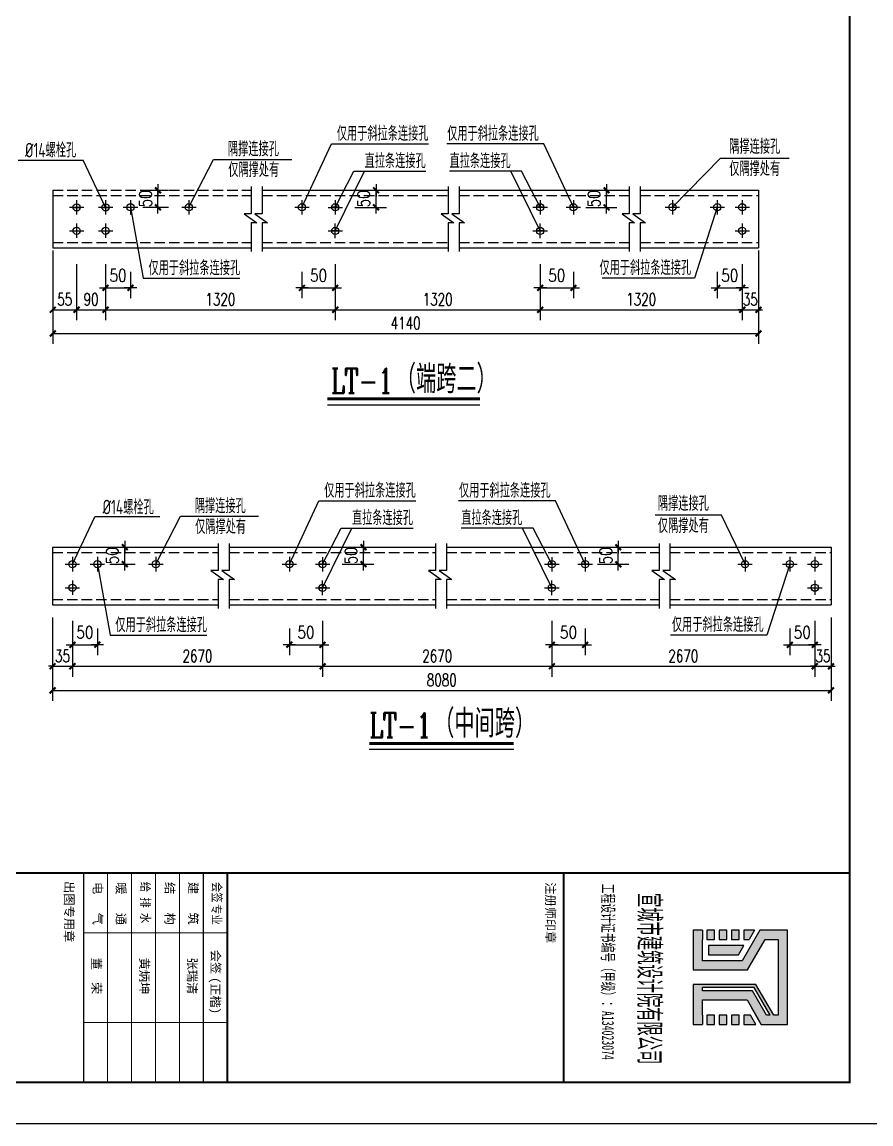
# Model space of a CAD drawing. Extents: x -321761 to 1215725, y 241863 to 438812.
# Drawn here: x 959807 to 980238, y 241863 to 268394 of the extents above; entities that cross this region are included whole.
import ezdxf
from ezdxf.enums import TextEntityAlignment as Align

# ---------------------------------------------------------------- set-up
doc = ezdxf.new("R2010")
doc.units = 0
doc.header["$LTSCALE"] = 1000
doc.linetypes.add('DASH', pattern=[0.35, 0.25, -0.1])
doc.layers.get('0').update_dxf_attribs({"linetype": 'CONTINUOUS'})
doc.layers.get('Defpoints').update_dxf_attribs({"linetype": 'CONTINUOUS'})
for name, color, linetype in [('BORDER', 7, 'CONTINUOUS'), ('BZ_标准图框', 7, 'CONTINUOUS'), ('DIM_SYMB', 3, 'CONTINUOUS'), ('PUB_DIM', 3, 'CONTINUOUS'), ('PUB_TEXT', 7, 'CONTINUOUS'), ('TK(图框线)', 45, 'CONTINUOUS'), ('标注文字', 3, 'CONTINUOUS')]:
    doc.layers.add(name, color=color, linetype=linetype)
doc.styles.add('-宋体', font='')
doc.styles.add('_TCH_AXIS', font='COMPLEX', dxfattribs={"bigfont": 'GBCBIG'})
doc.styles.add('_TCH_DIM_T3', font='SIMPLEX', dxfattribs={"width": 0.705882, "bigfont": 'GBCBIG'})
doc.styles.add('DIM_FONT', font='SIMPLEX.shx', dxfattribs={"width": 0.8})
doc.styles.add('HT', font='simhei.ttf')
doc.styles.add('TSSD_Dimension', font='Tssdeng.shx', dxfattribs={"width": 0.7, "bigfont": 'hztxt.shx'})
doc.styles.get('-宋体').set_extended_font_data('SimSun')
doc.dimstyles.new('_TCH_ARCH&&100', dxfattribs={"dimtxt": 297.5, "dimasz": 100, "dimexe": 250, "dimexo": 300, "dimgap": 100, "dimtad": 1, "dimdec": 0, "dimzin": 0, "dimdsep": 46, "dimtxsty": '_TCH_DIM_T3', "dimblk": 'ARCHTICK', "dimcen": 0.09, "dimclrt": 7, "dimazin": 2, "dimtfac": 1, "dimtdec": 0, "dimtix": 1, "dimtmove": 2, "dimatfit": 3, "dimfxl": 1, "dimtolj": 1, "dimtzin": 0, "dimarcsym": 0})
doc.dimstyles.new('DIMN', dxfattribs={"dimtxt": 300, "dimasz": 1, "dimexe": 250, "dimexo": 300, "dimgap": 150, "dimtad": 1, "dimdec": 0, "dimzin": 0, "dimdsep": 46, "dimtxsty": 'DIM_FONT', "dimblk": '_DIMX', "dimcen": 0.09, "dimclrt": 7, "dimadec": 0, "dimazin": 0, "dimtfac": 1, "dimtdec": 0, "dimtix": 1, "dimtmove": 2, "dimatfit": 3, "dimldrblk": '_DIMX', "dimfxl": 1, "dimtolj": 1, "dimtzin": 0, "dimarcsym": 0})

# ---------------------------------------------------------------- blocks, each defined once
blk = doc.blocks.new('23wca1')
h = blk.add_hatch(color=1)
h.paths.add_polyline_path([(1517, 32430), (-752, 32430), (-752, 31764), (-15, 31338), (-15, 30383), (-531, 30383), (-752, 30383), (-752, 30162), (206, 30162), (206, 31466), (-531, 31891), (-531, 32209), (1295, 32209), (1295, 32099), (558, 31673), (558, 30162), (1517, 30162), (1517, 30383), (1295, 30383), (927, 30383), (927, 31460), (1517, 31801)])
h.paths.add_polyline_path([(1295, 31928), (706, 31588), (706, 30383), (632, 30383), (632, 31630), (1295, 32013)], flags=16)
h = blk.add_hatch(color=1)
h.paths.add_polyline_path([(1517, 31673), (1295, 31545), (1295, 31378), (1517, 31378)])
h.paths.add_polyline_path([(1295, 31267), (1295, 31083), (1517, 31083), (1517, 31267)])
h.paths.add_polyline_path([(1295, 30973), (1295, 30788), (1517, 30788), (1517, 30973)])
h.paths.add_polyline_path([(1517, 30493), (1517, 30678), (1295, 30678), (1295, 30493)])
h.paths.add_polyline_path([(-162, 31253), (-384, 31381), (-384, 30530), (-162, 30530)])
h.paths.add_polyline_path([(-752, 31636), (-752, 31378), (-531, 31378), (-531, 31508)])
h.paths.add_polyline_path([(-752, 31267), (-752, 31083), (-531, 31083), (-531, 31267)])
h.paths.add_polyline_path([(-531, 30788), (-531, 30973), (-752, 30973), (-752, 30788)])
h.paths.add_polyline_path([(-531, 30678), (-752, 30678), (-752, 30493), (-531, 30493)])
for points in [[(927, 30383), (927, 31460), (1517, 31801), (1517, 32430), (-752, 32430), (-752, 31764), (-15, 31338), (-15, 30383), (-531, 30383)], [(-752, 30383), (-752, 30162), (206, 30162), (206, 31466), (-531, 31891), (-531, 32209), (1295, 32209), (1295, 32099), (558, 31673), (558, 30162), (1517, 30162), (1517, 30383)], [(1295, 32013), (632, 31630), (632, 30383)], [(1295, 31928), (706, 31588), (706, 30383)], [(1295, 32013), (1295, 31928)], [(-752, 31636), (-752, 31378), (-531, 31378), (-531, 31508)], [(-752, 31636), (-531, 31508)], [(1517, 31801), (1106, 31564)], [(1295, 31545), (1295, 31378), (1517, 31378), (1517, 31673)], [(1517, 31673), (1295, 31545)], [(-752, 30383), (-531, 30383)], [(706, 30383), (632, 30383)], [(1295, 30383), (927, 30383)], [(1295, 30383), (1517, 30383)]]:
    blk.add_lwpolyline(points)
for points in [[(-162, 31253), (-384, 31381), (-384, 30530), (-162, 30530)], [(-752, 31267), (-752, 31083), (-531, 31083), (-531, 31267)], [(1295, 31267), (1295, 31083), (1517, 31083), (1517, 31267)], [(-752, 30973), (-752, 30788), (-531, 30788), (-531, 30973)], [(1295, 30973), (1295, 30788), (1517, 30788), (1517, 30973)], [(-752, 30678), (-752, 30493), (-531, 30493), (-531, 30678)], [(1295, 30678), (1295, 30493), (1517, 30493), (1517, 30678)]]:
    blk.add_lwpolyline(points, close=True)
at = {"layer": 'BZ_标准图框'}
for points, const_width in [([(-2126, -6072), (-2126, 33928)], 50.4), ([(-2126, 27044), (2914, 27044)], 50.4), ([(-2126, 18948), (2914, 18948)], 50.4), ([(-686, 18948), (-686, 15492)], 25.2), ([(1474, 18948), (1474, 15492)], 25.2), ([(2914, 18372), (-2126, 18372)], 25.2), ([(2914, 17796), (-2126, 17796)], 25.2), ([(2914, 17220), (-2126, 17220)], 25.2), ([(2914, 16644), (-2126, 16644)], 25.2), ([(2914, 16068), (-2126, 16068)], 25.2), ([(2914, 15492), (-2126, 15492)], 36), ([(-2126, 7612), (2914, 7612)], 50.4), ([(-686, 124), (-686, 7612)], 25.2), ([(1474, 3003), (1474, 7612)], 25.2), ([(-2126, 7036), (2914, 7036)], 25.2), ([(-2126, 6460), (2914, 6460)], 25.2), ([(-2126, 5884), (2914, 5884)], 25.2), ([(-2126, 5308), (2914, 5308)], 25.2), ([(-2126, 4732), (2914, 4732)], 25.2), ([(-2126, 4156), (2914, 4156)], 25.2), ([(-2126, 3580), (2914, 3580)], 25.2), ([(-2126, 3580), (2914, 3580)], 25.2), ([(-2126, 3004), (2914, 3004)], 50.4), ([(-2126, 2284), (2914, 2284)], 25.2), ([(-2126, 1564), (2914, 1564)], 25.2), ([(-2126, 844), (2914, 844)], 25.2), ([(-2126, 124), (2914, 124)], 50.4), ([(-2126, -3336), (2914, -3336)], 50.4), ([(-686, -5064), (-686, -3336)], 25.2), ([(-2126, -3912), (2914, -3912)], 25.2), ([(-2126, -4488), (2914, -4488)], 25.2), ([(-2126, -5064), (2914, -5064)], 25.2), ([(-2126, -5064), (2914, -5064)], 25.2), ([(-686, -6072), (-686, -5064)], 25.2), ([(754, -6072), (754, -5064)], 25.2), ([(1654, -6072), (1654, -5064)], 25.2), ([(-2126, -5568), (754, -5568)], 25.2), ([(1654, -5568), (2914, -5568)], 25.2)]:
    blk.add_lwpolyline(points, dxfattribs=dict(at, const_width=const_width))
at = {"layer": 'BZ_标准图框', "style": 'HT', "width": 0.5}
blk.add_text('宣城市建筑设计院有限公司', height=504, dxfattribs=at).set_placement((416, 28867), align=Align.CENTER)
at = {"layer": 'BZ_标准图框', "style": 'HT'}
for s, height, width, p in [('工程设计证书编号（甲级）：A134023074', 288, 0.6, (-1869, 27969)), ('会签', 216, 0.85, (-1914, 18591)), ('专业', 216, 0.85, (-1380, 18585)), ('给 排 水', 216, 0.85, (-1918, 16870)), ('项目负责人', 216, 0.7, (-1975, 6100)), ('方案设计人', 216, 0.7, (-1956, 5522)), ('专业负责人', 216, 0.7, (-1957, 4941)), ('工程编号', 216, 0.9, (-1976, 2561)), ('建设单位', 216, 0.9, (-1981, 1802)), ('工程名称', 216, 0.9, (-1986, 1092)), ('子项名称', 216, 0.9, (-1986, 379)), ('标   题:', 216, 0.95, (-1981, -291)), ('专业及类别', 216, 0.7, (-1987, -5426))]:
    blk.add_text(s, height=height, dxfattribs=dict(at, width=width)).set_placement(p)
for s, p in [('注册师印章', (-1907, 26620)), ('会签', (-281, 18563)), ('(正楷)', (382, 18556)), ('建   筑', (-1914, 18024)), ('结   构', (-1911, 17458)), ('暖   通', (-1905, 16282)), ('电   气', (-1912, 15724)), ('出图专用章', (-1931, 15037)), ('审   定', (-1967, 7210)), ('审   核', (-1976, 6659)), ('校   对', (-1934, 4349)), ('设   计', (-1938, 3771)), ('制   图', (-1954, 3218)), ('日   期', (-1984, -3728)), ('比  例', (-1903, -4311)), ('设计阶段', (-2024, -4889)), ('图号', (920, -5644)), ('版本 ', (-1778, -5911))]:
    blk.add_text(s, height=216, dxfattribs=at).set_placement(p)
at = {"layer": 'TK(图框线)', "style": 'HT'}
for s, p in [('张瑞清', (-92, 17997)), ('黄炳坤', (-92, 16845)), ('董  荣', (-92, 15693)), ('丁永涛', (-92, 6661)), ('罗绎涛', (-92, 6085)), ('丁永涛', (-92, 4933)), ('周百平', (-92, 4357)), ('王  剑', (-92, 3781)), ('王  剑', (-92, 3205)), ('P20-125', (-92, 2553)), ('2020.05', (475, -3751)), ('1:100', (619, -4283)), ('施工图', (541, -4857)), ('A版', (-222, -5912))]:
    blk.add_text(s, height=216, dxfattribs=at).set_placement(p)
for s, width, p in [('宣城市卫生和计划生育委员会', 0.85, (-599, 1803)), ('宣城市妇幼保健院-新建设备罩棚', 0.72, (-512, 1110)), ('新建设备罩棚', 0.85, (165, 390))]:
    blk.add_text(s, height=216, dxfattribs=dict(at, width=width)).set_placement(p)
at = {"layer": 'TK(图框线)', "style": '-宋体'}
blk.add_text('10', height=180, dxfattribs=at).set_placement((2278, -5902), align=Align.CENTER)
blk = doc.blocks.new('_ArchTick')
at = {"color": 0, "linetype": 'ByBlock', "const_width": 0.5}
blk.add_lwpolyline([(-0.71, -0.71), (0.71, 0.71)], dxfattribs=at)
blk = doc.blocks.new('*D537')
at = {"layer": 'Defpoints', "color": 0}
for p in [(960546, 263194), (977531, 263194), (977531, 260896)]:
    blk.add_point(p, dxfattribs=at)
at = {"layer": 'PUB_DIM', "color": 0, "lineweight": -2}
for p, q in [((960546, 262894), (960546, 260646)), ((977531, 262894), (977531, 260646)), ((960546, 260896), (977531, 260896))]:
    blk.add_line(p, q, dxfattribs=at)
at = {"layer": 'PUB_DIM', "color": 0, "lineweight": -2, "xscale": 100, "yscale": 100, "zscale": 100, "rotation": 180}
blk.add_blockref('_ArchTick', (960546, 260896), dxfattribs=at)
at = {"layer": 'PUB_DIM', "color": 0, "lineweight": -2, "xscale": 100, "yscale": 100, "zscale": 100}
blk.add_blockref('_ArchTick', (977531, 260896), dxfattribs=at)
at = {"layer": 'PUB_DIM', "color": 7, "insert": (969039, 261144), "char_height": 297.5, "attachment_point": 5, "style": '_TCH_DIM_T3'}
blk.add_mtext('\\A1;4140', dxfattribs=at)
blk = doc.blocks.new('*D538')
at = {"layer": 'Defpoints', "color": 0}
for p in [(960546, 262863), (961120, 262863), (961120, 261467)]:
    blk.add_point(p, dxfattribs=at)
at = {"layer": 'PUB_DIM', "color": 0, "lineweight": -2}
for p, q in [((960546, 262563), (960546, 261217)), ((961120, 262563), (961120, 261217)), ((960546, 261467), (961120, 261467))]:
    blk.add_line(p, q, dxfattribs=at)
at = {"layer": 'PUB_DIM', "color": 0, "lineweight": -2, "xscale": 100, "yscale": 100, "zscale": 100, "rotation": 180}
blk.add_blockref('_ArchTick', (960546, 261467), dxfattribs=at)
at = {"layer": 'PUB_DIM', "color": 0, "lineweight": -2, "xscale": 100, "yscale": 100, "zscale": 100}
blk.add_blockref('_ArchTick', (961120, 261467), dxfattribs=at)
at = {"layer": 'PUB_DIM', "color": 7, "insert": (960833, 261716), "char_height": 297.5, "attachment_point": 5, "style": '_TCH_DIM_T3'}
blk.add_mtext('\\A1;55', dxfattribs=at)
blk = doc.blocks.new('*D539')
at = {"layer": 'Defpoints', "color": 0}
for p in [(961120, 262863), (961817, 262863), (961817, 261467)]:
    blk.add_point(p, dxfattribs=at)
at = {"layer": 'PUB_DIM', "color": 0, "lineweight": -2}
for p, q in [((961120, 262563), (961120, 261217)), ((961817, 262563), (961817, 261217)), ((961120, 261467), (961817, 261467))]:
    blk.add_line(p, q, dxfattribs=at)
at = {"layer": 'PUB_DIM', "color": 0, "lineweight": -2, "xscale": 100, "yscale": 100, "zscale": 100, "rotation": 180}
blk.add_blockref('_ArchTick', (961120, 261467), dxfattribs=at)
at = {"layer": 'PUB_DIM', "color": 0, "lineweight": -2, "xscale": 100, "yscale": 100, "zscale": 100}
blk.add_blockref('_ArchTick', (961817, 261467), dxfattribs=at)
at = {"layer": 'PUB_DIM', "color": 7, "insert": (961468, 261716), "char_height": 297.5, "attachment_point": 5, "style": '_TCH_DIM_T3'}
blk.add_mtext('\\A1;90', dxfattribs=at)
blk = doc.blocks.new('*D540')
at = {"layer": 'Defpoints', "color": 0}
for p in [(961817, 262863), (967344, 262863), (967344, 261467)]:
    blk.add_point(p, dxfattribs=at)
at = {"layer": 'PUB_DIM', "color": 0, "lineweight": -2}
for p, q in [((961817, 262563), (961817, 261217)), ((967344, 262563), (967344, 261217)), ((961817, 261467), (967344, 261467))]:
    blk.add_line(p, q, dxfattribs=at)
at = {"layer": 'PUB_DIM', "color": 0, "lineweight": -2, "xscale": 100, "yscale": 100, "zscale": 100, "rotation": 180}
blk.add_blockref('_ArchTick', (961817, 261467), dxfattribs=at)
at = {"layer": 'PUB_DIM', "color": 0, "lineweight": -2, "xscale": 100, "yscale": 100, "zscale": 100}
blk.add_blockref('_ArchTick', (967344, 261467), dxfattribs=at)
at = {"layer": 'PUB_DIM', "color": 7, "insert": (964580, 261716), "char_height": 297.5, "attachment_point": 5, "style": '_TCH_DIM_T3'}
blk.add_mtext('\\A1;1320', dxfattribs=at)
blk = doc.blocks.new('*D541')
at = {"layer": 'Defpoints', "color": 0}
for p in [(967344, 262863), (972276, 262863), (972276, 261467)]:
    blk.add_point(p, dxfattribs=at)
at = {"layer": 'PUB_DIM', "color": 0, "lineweight": -2}
for p, q in [((967344, 262563), (967344, 261217)), ((972276, 262563), (972276, 261217)), ((967344, 261467), (972276, 261467))]:
    blk.add_line(p, q, dxfattribs=at)
at = {"layer": 'PUB_DIM', "color": 0, "lineweight": -2, "xscale": 100, "yscale": 100, "zscale": 100, "rotation": 180}
blk.add_blockref('_ArchTick', (967344, 261467), dxfattribs=at)
at = {"layer": 'PUB_DIM', "color": 0, "lineweight": -2, "xscale": 100, "yscale": 100, "zscale": 100}
blk.add_blockref('_ArchTick', (972276, 261467), dxfattribs=at)
at = {"layer": 'PUB_DIM', "color": 7, "insert": (969810, 261716), "char_height": 297.5, "attachment_point": 5, "style": '_TCH_DIM_T3'}
blk.add_mtext('\\A1;1320', dxfattribs=at)
blk = doc.blocks.new('*D542')
at = {"layer": 'Defpoints', "color": 0}
for p in [(972276, 262863), (977140, 262863), (977140, 261467)]:
    blk.add_point(p, dxfattribs=at)
at = {"layer": 'PUB_DIM', "color": 0, "lineweight": -2}
for p, q in [((972276, 262563), (972276, 261217)), ((977140, 262563), (977140, 261217)), ((972276, 261467), (977140, 261467))]:
    blk.add_line(p, q, dxfattribs=at)
at = {"layer": 'PUB_DIM', "color": 0, "lineweight": -2, "xscale": 100, "yscale": 100, "zscale": 100, "rotation": 180}
blk.add_blockref('_ArchTick', (972276, 261467), dxfattribs=at)
at = {"layer": 'PUB_DIM', "color": 0, "lineweight": -2, "xscale": 100, "yscale": 100, "zscale": 100}
blk.add_blockref('_ArchTick', (977140, 261467), dxfattribs=at)
at = {"layer": 'PUB_DIM', "color": 7, "insert": (974708, 261716), "char_height": 297.5, "attachment_point": 5, "style": '_TCH_DIM_T3'}
blk.add_mtext('\\A1;1320', dxfattribs=at)
blk = doc.blocks.new('*D543')
at = {"layer": 'Defpoints', "color": 0}
for p in [(977140, 262863), (977531, 262863), (977531, 261467)]:
    blk.add_point(p, dxfattribs=at)
at = {"layer": 'PUB_DIM', "color": 0, "lineweight": -2}
for p, q in [((977140, 262563), (977140, 261217)), ((977531, 262563), (977531, 261217)), ((977140, 261467), (977040, 261467)), ((977140, 261467), (977531, 261467)), ((977531, 261467), (977631, 261467))]:
    blk.add_line(p, q, dxfattribs=at)
at = {"layer": 'PUB_DIM', "color": 0, "lineweight": -2, "xscale": 100, "yscale": 100, "zscale": 100}
blk.add_blockref('_ArchTick', (977140, 261467), dxfattribs=at)
at = {"layer": 'PUB_DIM', "color": 0, "lineweight": -2, "xscale": 100, "yscale": 100, "zscale": 100, "rotation": 180}
blk.add_blockref('_ArchTick', (977531, 261467), dxfattribs=at)
at = {"layer": 'PUB_DIM', "color": 7, "insert": (977335, 261716), "char_height": 297.5, "attachment_point": 5, "style": '_TCH_DIM_T3'}
blk.add_mtext('\\A1;35', dxfattribs=at)
blk = doc.blocks.new('_DIMX')
blk.add_line((-150, 0), (150, 0))
at = {"const_width": 50}
blk.add_lwpolyline([(-70, -70), (70, 70)], dxfattribs=at)
blk = doc.blocks.new('*D544')
at = {"layer": 'Defpoints', "color": 0}
for p in [(973076, 264343), (973874, 264343), (973076, 263932)]:
    blk.add_point(p, dxfattribs=at)
at = {"layer": 'PUB_DIM', "color": 0, "lineweight": -2}
for p, q in [((973376, 264343), (974124, 264343)), ((973874, 264344), (973874, 264345)), ((973874, 263932), (973874, 264343)), ((973376, 263932), (974124, 263932)), ((973874, 263931), (973874, 263930))]:
    blk.add_line(p, q, dxfattribs=at)
for p, rotation in [((973874, 264343), 270), ((973874, 263932), 90)]:
    blk.add_blockref('_DIMX', p, dxfattribs=dict(at, rotation=rotation))
at = {"layer": 'PUB_DIM', "color": 7, "insert": (973574, 264138), "char_height": 300, "attachment_point": 5, "rotation": 90, "style": 'DIM_FONT'}
blk.add_mtext('\\A1;50', dxfattribs=at)
blk = doc.blocks.new('*D545')
at = {"layer": 'Defpoints', "color": 0}
for p in [(967518, 264343), (968328, 264343), (967518, 263932)]:
    blk.add_point(p, dxfattribs=at)
at = {"layer": 'PUB_DIM', "color": 0, "lineweight": -2}
for p, q in [((967818, 264343), (968578, 264343)), ((968328, 264344), (968328, 264345)), ((968328, 263932), (968328, 264343)), ((967818, 263932), (968578, 263932)), ((968328, 263931), (968328, 263930))]:
    blk.add_line(p, q, dxfattribs=at)
for p, rotation in [((968328, 264343), 270), ((968328, 263932), 90)]:
    blk.add_blockref('_DIMX', p, dxfattribs=dict(at, rotation=rotation))
at = {"layer": 'PUB_DIM', "color": 7, "insert": (968028, 264138), "char_height": 300, "attachment_point": 5, "rotation": 90, "style": 'DIM_FONT'}
blk.add_mtext('\\A1;50', dxfattribs=at)
blk = doc.blocks.new('*D546')
at = {"layer": 'Defpoints', "color": 0}
for p in [(962417, 264344), (963078, 264344), (962417, 263934)]:
    blk.add_point(p, dxfattribs=at)
at = {"layer": 'PUB_DIM', "color": 0, "lineweight": -2}
for p, q in [((962717, 264344), (963328, 264344)), ((963078, 264345), (963078, 264346)), ((963078, 263934), (963078, 264344)), ((962717, 263934), (963328, 263934)), ((963078, 263933), (963078, 263932))]:
    blk.add_line(p, q, dxfattribs=at)
for p, rotation in [((963078, 264344), 270), ((963078, 263934), 90)]:
    blk.add_blockref('_DIMX', p, dxfattribs=dict(at, rotation=rotation))
at = {"layer": 'PUB_DIM', "color": 7, "insert": (962778, 264139), "char_height": 300, "attachment_point": 5, "rotation": 90, "style": 'DIM_FONT'}
blk.add_mtext('\\A1;50', dxfattribs=at)
blk = doc.blocks.new('*D547')
at = {"layer": 'Defpoints', "color": 0}
for p in [(961817, 262683), (962417, 262683), (962417, 261993)]:
    blk.add_point(p, dxfattribs=at)
at = {"layer": 'PUB_DIM', "color": 0, "lineweight": -2}
for p, q in [((961817, 262383), (961817, 261743)), ((962417, 262383), (962417, 261743)), ((961816, 261993), (961815, 261993)), ((961817, 261993), (962417, 261993)), ((962418, 261993), (962419, 261993))]:
    blk.add_line(p, q, dxfattribs=at)
blk.add_blockref('_DIMX', (961817, 261993), dxfattribs=at)
at = {"layer": 'PUB_DIM', "color": 0, "lineweight": -2, "rotation": 180}
blk.add_blockref('_DIMX', (962417, 261993), dxfattribs=at)
at = {"layer": 'PUB_DIM', "color": 7, "insert": (962117, 262293), "char_height": 300, "attachment_point": 5, "style": 'DIM_FONT'}
blk.add_mtext('\\A1;50', dxfattribs=at)
blk = doc.blocks.new('*D548')
at = {"layer": 'Defpoints', "color": 0}
for p in [(976540, 262683), (977140, 262683), (977140, 261993)]:
    blk.add_point(p, dxfattribs=at)
at = {"layer": 'PUB_DIM', "color": 0, "lineweight": -2}
for p, q in [((976540, 262383), (976540, 261743)), ((977140, 262383), (977140, 261743)), ((976539, 261993), (976538, 261993)), ((976540, 261993), (977140, 261993)), ((977141, 261993), (977142, 261993))]:
    blk.add_line(p, q, dxfattribs=at)
blk.add_blockref('_DIMX', (976540, 261993), dxfattribs=at)
at = {"layer": 'PUB_DIM', "color": 0, "lineweight": -2, "rotation": 180}
blk.add_blockref('_DIMX', (977140, 261993), dxfattribs=at)
at = {"layer": 'PUB_DIM', "color": 7, "insert": (976840, 262293), "char_height": 300, "attachment_point": 5, "style": 'DIM_FONT'}
blk.add_mtext('\\A1;50', dxfattribs=at)
blk = doc.blocks.new('*D565')
at = {"layer": 'Defpoints', "color": 0}
for p in [(960541, 254360), (979277, 254360), (979277, 252302)]:
    blk.add_point(p, dxfattribs=at)
at = {"layer": 'PUB_DIM', "color": 0, "lineweight": -2}
for p, q in [((960541, 254060), (960541, 252052)), ((979277, 254060), (979277, 252052)), ((960541, 252302), (979277, 252302))]:
    blk.add_line(p, q, dxfattribs=at)
at = {"layer": 'PUB_DIM', "color": 0, "lineweight": -2, "xscale": 100, "yscale": 100, "zscale": 100, "rotation": 180}
blk.add_blockref('_ArchTick', (960541, 252302), dxfattribs=at)
at = {"layer": 'PUB_DIM', "color": 0, "lineweight": -2, "xscale": 100, "yscale": 100, "zscale": 100}
blk.add_blockref('_ArchTick', (979277, 252302), dxfattribs=at)
at = {"layer": 'PUB_DIM', "color": 7, "insert": (969909, 252551), "char_height": 297.5, "attachment_point": 5, "style": '_TCH_DIM_T3'}
blk.add_mtext('\\A1;8080', dxfattribs=at)
blk = doc.blocks.new('*D566')
at = {"layer": 'Defpoints', "color": 0}
for p in [(960541, 254278), (961019, 254278), (961019, 252882)]:
    blk.add_point(p, dxfattribs=at)
at = {"layer": 'PUB_DIM', "color": 0, "lineweight": -2}
for p, q in [((960541, 253978), (960541, 252632)), ((961019, 253978), (961019, 252632)), ((960541, 252882), (960441, 252882)), ((960541, 252882), (961019, 252882)), ((961019, 252882), (961119, 252882))]:
    blk.add_line(p, q, dxfattribs=at)
at = {"layer": 'PUB_DIM', "color": 0, "lineweight": -2, "xscale": 100, "yscale": 100, "zscale": 100}
blk.add_blockref('_ArchTick', (960541, 252882), dxfattribs=at)
at = {"layer": 'PUB_DIM', "color": 0, "lineweight": -2, "xscale": 100, "yscale": 100, "zscale": 100, "rotation": 180}
blk.add_blockref('_ArchTick', (961019, 252882), dxfattribs=at)
at = {"layer": 'PUB_DIM', "color": 7, "insert": (960780, 253131), "char_height": 297.5, "attachment_point": 5, "style": '_TCH_DIM_T3'}
blk.add_mtext('\\A1;35', dxfattribs=at)
blk = doc.blocks.new('*D567')
at = {"layer": 'Defpoints', "color": 0}
for p in [(961019, 254278), (967040, 254278), (967040, 252882)]:
    blk.add_point(p, dxfattribs=at)
at = {"layer": 'PUB_DIM', "color": 0, "lineweight": -2}
for p, q in [((961019, 253978), (961019, 252632)), ((967040, 253978), (967040, 252632)), ((961019, 252882), (967040, 252882))]:
    blk.add_line(p, q, dxfattribs=at)
at = {"layer": 'PUB_DIM', "color": 0, "lineweight": -2, "xscale": 100, "yscale": 100, "zscale": 100, "rotation": 180}
blk.add_blockref('_ArchTick', (961019, 252882), dxfattribs=at)
at = {"layer": 'PUB_DIM', "color": 0, "lineweight": -2, "xscale": 100, "yscale": 100, "zscale": 100}
blk.add_blockref('_ArchTick', (967040, 252882), dxfattribs=at)
at = {"layer": 'PUB_DIM', "color": 7, "insert": (964029, 253131), "char_height": 297.5, "attachment_point": 5, "style": '_TCH_DIM_T3'}
blk.add_mtext('\\A1;2670', dxfattribs=at)
blk = doc.blocks.new('*D568')
at = {"layer": 'Defpoints', "color": 0}
for p in [(967040, 254278), (972559, 254278), (972559, 252882)]:
    blk.add_point(p, dxfattribs=at)
at = {"layer": 'PUB_DIM', "color": 0, "lineweight": -2}
for p, q in [((967040, 253978), (967040, 252632)), ((972559, 253978), (972559, 252632)), ((967040, 252882), (972559, 252882))]:
    blk.add_line(p, q, dxfattribs=at)
at = {"layer": 'PUB_DIM', "color": 0, "lineweight": -2, "xscale": 100, "yscale": 100, "zscale": 100, "rotation": 180}
blk.add_blockref('_ArchTick', (967040, 252882), dxfattribs=at)
at = {"layer": 'PUB_DIM', "color": 0, "lineweight": -2, "xscale": 100, "yscale": 100, "zscale": 100}
blk.add_blockref('_ArchTick', (972559, 252882), dxfattribs=at)
at = {"layer": 'PUB_DIM', "color": 7, "insert": (969799, 253131), "char_height": 297.5, "attachment_point": 5, "style": '_TCH_DIM_T3'}
blk.add_mtext('\\A1;2670', dxfattribs=at)
blk = doc.blocks.new('*D569')
at = {"layer": 'Defpoints', "color": 0}
for p in [(972559, 254278), (978886, 254278), (978886, 252882)]:
    blk.add_point(p, dxfattribs=at)
at = {"layer": 'PUB_DIM', "color": 0, "lineweight": -2}
for p, q in [((972559, 253978), (972559, 252632)), ((978886, 253978), (978886, 252632)), ((972559, 252882), (978886, 252882))]:
    blk.add_line(p, q, dxfattribs=at)
at = {"layer": 'PUB_DIM', "color": 0, "lineweight": -2, "xscale": 100, "yscale": 100, "zscale": 100, "rotation": 180}
blk.add_blockref('_ArchTick', (972559, 252882), dxfattribs=at)
at = {"layer": 'PUB_DIM', "color": 0, "lineweight": -2, "xscale": 100, "yscale": 100, "zscale": 100}
blk.add_blockref('_ArchTick', (978886, 252882), dxfattribs=at)
at = {"layer": 'PUB_DIM', "color": 7, "insert": (975722, 253131), "char_height": 297.5, "attachment_point": 5, "style": '_TCH_DIM_T3'}
blk.add_mtext('\\A1;2670', dxfattribs=at)
blk = doc.blocks.new('*D570')
at = {"layer": 'Defpoints', "color": 0}
for p in [(978886, 254278), (979277, 254278), (979277, 252882)]:
    blk.add_point(p, dxfattribs=at)
at = {"layer": 'PUB_DIM', "color": 0, "lineweight": -2}
for p, q in [((978886, 253978), (978886, 252632)), ((979277, 253978), (979277, 252632)), ((978886, 252882), (978786, 252882)), ((978886, 252882), (979277, 252882)), ((979277, 252882), (979377, 252882))]:
    blk.add_line(p, q, dxfattribs=at)
at = {"layer": 'PUB_DIM', "color": 0, "lineweight": -2, "xscale": 100, "yscale": 100, "zscale": 100}
blk.add_blockref('_ArchTick', (978886, 252882), dxfattribs=at)
at = {"layer": 'PUB_DIM', "color": 0, "lineweight": -2, "xscale": 100, "yscale": 100, "zscale": 100, "rotation": 180}
blk.add_blockref('_ArchTick', (979277, 252882), dxfattribs=at)
at = {"layer": 'PUB_DIM', "color": 7, "insert": (979082, 253131), "char_height": 297.5, "attachment_point": 5, "style": '_TCH_DIM_T3'}
blk.add_mtext('\\A1;35', dxfattribs=at)
blk = doc.blocks.new('*D571')
at = {"layer": 'Defpoints', "color": 0}
for p in [(973359, 255749), (974157, 255749), (973359, 255339)]:
    blk.add_point(p, dxfattribs=at)
at = {"layer": 'PUB_DIM', "color": 0, "lineweight": -2}
for p, q in [((973659, 255749), (974407, 255749)), ((974157, 255750), (974157, 255751)), ((974157, 255339), (974157, 255749)), ((973659, 255339), (974407, 255339)), ((974157, 255338), (974157, 255337))]:
    blk.add_line(p, q, dxfattribs=at)
for p, rotation in [((974157, 255749), 270), ((974157, 255339), 90)]:
    blk.add_blockref('_DIMX', p, dxfattribs=dict(at, rotation=rotation))
at = {"layer": 'PUB_DIM', "color": 7, "insert": (973857, 255544), "char_height": 300, "attachment_point": 5, "rotation": 90, "style": 'DIM_FONT'}
blk.add_mtext('\\A1;50', dxfattribs=at)
blk = doc.blocks.new('*D572')
at = {"layer": 'Defpoints', "color": 0}
for p in [(967214, 255749), (968024, 255749), (967214, 255339)]:
    blk.add_point(p, dxfattribs=at)
at = {"layer": 'PUB_DIM', "color": 0, "lineweight": -2}
for p, q in [((967514, 255749), (968274, 255749)), ((968024, 255750), (968024, 255751)), ((968024, 255339), (968024, 255749)), ((967514, 255339), (968274, 255339)), ((968024, 255338), (968024, 255337))]:
    blk.add_line(p, q, dxfattribs=at)
for p, rotation in [((968024, 255749), 270), ((968024, 255339), 90)]:
    blk.add_blockref('_DIMX', p, dxfattribs=dict(at, rotation=rotation))
at = {"layer": 'PUB_DIM', "color": 7, "insert": (967724, 255544), "char_height": 300, "attachment_point": 5, "rotation": 90, "style": 'DIM_FONT'}
blk.add_mtext('\\A1;50', dxfattribs=at)
blk = doc.blocks.new('*D573')
at = {"layer": 'Defpoints', "color": 0}
for p in [(961619, 255751), (962280, 255751), (961619, 255340)]:
    blk.add_point(p, dxfattribs=at)
at = {"layer": 'PUB_DIM', "color": 0, "lineweight": -2}
for p, q in [((961919, 255751), (962530, 255751)), ((962280, 255752), (962280, 255753)), ((962280, 255340), (962280, 255751)), ((961919, 255340), (962530, 255340)), ((962280, 255339), (962280, 255338))]:
    blk.add_line(p, q, dxfattribs=at)
for p, rotation in [((962280, 255751), 270), ((962280, 255340), 90)]:
    blk.add_blockref('_DIMX', p, dxfattribs=dict(at, rotation=rotation))
at = {"layer": 'PUB_DIM', "color": 7, "insert": (961980, 255546), "char_height": 300, "attachment_point": 5, "rotation": 90, "style": 'DIM_FONT'}
blk.add_mtext('\\A1;50', dxfattribs=at)
blk = doc.blocks.new('*D574')
at = {"layer": 'Defpoints', "color": 0}
for p in [(961019, 254089), (961619, 254089), (961619, 253400)]:
    blk.add_point(p, dxfattribs=at)
at = {"layer": 'PUB_DIM', "color": 0, "lineweight": -2}
for p, q in [((961019, 253789), (961019, 253150)), ((961619, 253789), (961619, 253150)), ((961018, 253400), (961017, 253400)), ((961019, 253400), (961619, 253400)), ((961620, 253400), (961621, 253400))]:
    blk.add_line(p, q, dxfattribs=at)
blk.add_blockref('_DIMX', (961019, 253400), dxfattribs=at)
at = {"layer": 'PUB_DIM', "color": 0, "lineweight": -2, "rotation": 180}
blk.add_blockref('_DIMX', (961619, 253400), dxfattribs=at)
at = {"layer": 'PUB_DIM', "color": 7, "insert": (961319, 253700), "char_height": 300, "attachment_point": 5, "style": 'DIM_FONT'}
blk.add_mtext('\\A1;50', dxfattribs=at)
blk = doc.blocks.new('*D575')
at = {"layer": 'Defpoints', "color": 0}
for p in [(978286, 254089), (978886, 254089), (978886, 253400)]:
    blk.add_point(p, dxfattribs=at)
at = {"layer": 'PUB_DIM', "color": 0, "lineweight": -2}
for p, q in [((978286, 253789), (978286, 253150)), ((978886, 253789), (978886, 253150)), ((978285, 253400), (978284, 253400)), ((978286, 253400), (978886, 253400)), ((978887, 253400), (978888, 253400))]:
    blk.add_line(p, q, dxfattribs=at)
blk.add_blockref('_DIMX', (978286, 253400), dxfattribs=at)
at = {"layer": 'PUB_DIM', "color": 0, "lineweight": -2, "rotation": 180}
blk.add_blockref('_DIMX', (978886, 253400), dxfattribs=at)
at = {"layer": 'PUB_DIM', "color": 7, "insert": (978586, 253700), "char_height": 300, "attachment_point": 5, "style": 'DIM_FONT'}
blk.add_mtext('\\A1;50', dxfattribs=at)

msp = doc.modelspace()

# ---------------------------------------------------------------- linework, layer by layer
at = {"linetype": 'DASH'}
for p, q in [((960546.5, 264344.3), (965324.7, 264344.3)), ((960546.5, 264213.9), (965324.7, 264213.9)), ((965585.4, 264213.9), (970064.6, 264213.9)), ((970325.3, 264213.9), (974420.3, 264213.9)), ((974681.1, 264213.9), (977531, 264213.9)), ((960546.5, 263084), (965324.7, 263084)), ((965585.4, 263084), (970064.6, 263084)), ((970325.3, 263084), (974420.3, 263084)), ((974681.1, 263084), (977531, 263084)), ((960541, 255620.4), (964527, 255620.4)), ((964787.7, 255620.4), (969760.1, 255620.4)), ((970020.9, 255620.4), (975138.9, 255620.4)), ((975399.6, 255620.4), (979277.4, 255620.4)), ((960541, 254490.5), (964527, 254490.5)), ((964787.7, 254490.5), (969760.1, 254490.5)), ((970020.9, 254490.5), (975138.9, 254490.5)), ((975399.6, 254490.5), (979277.4, 254490.5))]:
    msp.add_line(p, q, dxfattribs=at)
for p, q in [((960546.5, 264342.8), (960546.5, 262952.2)), ((965324.7, 264431.2), (965324.7, 263779.3)), ((965585.4, 264431.2), (965585.4, 263779.3)), ((965585.4, 264344.3), (970064.6, 264344.3)), ((970064.6, 264431.2), (970064.6, 263779.3)), ((970325.3, 264431.2), (970325.3, 263779.3)), ((970325.3, 264344.3), (974420.3, 264344.3)), ((974420.3, 264431.2), (974420.3, 263779.3)), ((974681.1, 264431.2), (974681.1, 263779.3)), ((974681.1, 264344.3), (977531, 264344.3)), ((977531, 264344.3), (977531, 262953.7)), ((961120, 264107.6), (961120, 263760)), ((961120, 264019.2), (961120, 263845.4)), ((961816.7, 264107.6), (961816.7, 263760)), ((961816.7, 264019.2), (961816.7, 263845.4)), ((962416.7, 264107.6), (962416.7, 263760)), ((963824.5, 264107.6, 220000), (963824.5, 263760, 220000)), ((966544.2, 264107.6), (966544.2, 263760)), ((967344.2, 264106.1), (967344.2, 263758.5)), ((967344.2, 264020.7), (967344.2, 263846.9)), ((972275.7, 264106.1), (972275.7, 263758.5)), ((972275.7, 264020.7), (972275.7, 263846.9)), ((973075.7, 264020.7), (973075.7, 263846.9)), ((973075.8, 264106.1), (973075.8, 263758.5)), ((975460.2, 264107.6, 220000), (975460.2, 263760, 220000)), ((975460.2, 264022.2, 220000), (975460.2, 263848.4, 220000)), ((976539.9, 264107.6), (976539.9, 263760)), ((977139.9, 264107.6), (977139.9, 263760)), ((960946.1, 263933.8), (961293.8, 263933.8)), ((961033.1, 263932.3), (961206.9, 263932.3)), ((961642.9, 263933.8), (961990.5, 263933.8)), ((961729.8, 263932.3), (961903.6, 263932.3)), ((962242.9, 263933.8), (962590.5, 263933.8)), ((963650.7, 263933.8, 220000), (963998.4, 263933.8, 220000)), ((965150.9, 263779.3), (965455.1, 263562.1)), ((965324.7, 263779.3), (965150.9, 263779.3)), ((965411.6, 263779.3), (965715.8, 263562.1)), ((965585.4, 263779.3), (965411.6, 263779.3)), ((966370.3, 263933.8), (966718, 263933.8)), ((967170.4, 263932.3), (967518, 263932.3)), ((967431.1, 263933.8), (967257.3, 263933.8)), ((969890.7, 263779.3), (970194.9, 263562.1)), ((970064.6, 263779.3), (969890.7, 263779.3)), ((970151.5, 263779.3), (970455.7, 263562.1)), ((970325.3, 263779.3), (970151.5, 263779.3)), ((972101.9, 263933.8), (972449.6, 263933.8)), ((972362.6, 263933.8), (972188.8, 263933.8)), ((972901.9, 263933.8), (973249.6, 263933.8)), ((973162.7, 263933.8), (972988.8, 263933.8)), ((974246.5, 263779.3), (974550.7, 263562.1)), ((974420.3, 263779.3), (974246.5, 263779.3)), ((974507.3, 263779.3), (974811.5, 263562.1)), ((974681.1, 263779.3), (974507.3, 263779.3)), ((975286.4, 263935.3, 220000), (975634, 263935.3, 220000)), ((976366.1, 263933.8), (976713.7, 263933.8)), ((976966.1, 263933.8), (977313.7, 263933.8)), ((961120, 263541.8), (961120, 263194.2)), ((961816.7, 263541.8), (961816.7, 263194.2)), ((965455.1, 263562.1), (965324.7, 263562.1)), ((965324.7, 263562.1), (965324.7, 262866.8)), ((965715.8, 263562.1), (965585.4, 263562.1)), ((965585.4, 263562.1), (965585.4, 262866.8)), ((967344.2, 263191.8), (967344.2, 263539.5)), ((970194.9, 263562.1), (970064.6, 263562.1)), ((970064.6, 263562.1), (970064.6, 262866.8)), ((970455.7, 263562.1), (970325.3, 263562.1)), ((970325.3, 263562.1), (970325.3, 262866.8)), ((972275.7, 263191.8), (972275.7, 263539.5)), ((974550.7, 263562.1), (974420.3, 263562.1)), ((974420.3, 263562.1), (974420.3, 262866.8)), ((974811.5, 263562.1), (974681.1, 263562.1)), ((974681.1, 263562.1), (974681.1, 262866.8)), ((977139.9, 263541.8), (977139.9, 263194.2)), ((960946.2, 263368), (961293.8, 263368)), ((961642.9, 263368), (961990.5, 263368)), ((967170.4, 263365.7), (967518, 263365.7)), ((967431.1, 263364.1), (967257.3, 263364.1)), ((967344.2, 263277.2), (967344.2, 263451.1)), ((972101.9, 263364.1), (972449.6, 263364.1)), ((972362.6, 263364.1), (972188.8, 263364.1)), ((972275.7, 263277.2), (972275.7, 263451.1)), ((976966.1, 263368), (977313.7, 263368)), ((960546.5, 262953.7), (965324.7, 262953.7)), ((965585.4, 262953.7), (970064.6, 262953.7)), ((970325.3, 262953.7), (974420.3, 262953.7)), ((974681.1, 262953.7), (977531, 262953.7)), ((964527, 255837.7), (964527, 255185.8)), ((964787.7, 255837.7), (964787.7, 255185.8)), ((969760.1, 255837.7), (969760.1, 255185.8)), ((970020.9, 255837.7), (970020.9, 255185.8)), ((975138.9, 255837.7), (975138.9, 255185.8)), ((975399.6, 255837.7), (975399.6, 255185.8)), ((960541, 255750.8), (964527, 255750.8)), ((960541, 255750.8), (960541, 254360.2)), ((961019, 255514.1), (961019, 255166.5)), ((961619, 255514.1), (961619, 255166.5)), ((963026.8, 255514.1, 220000), (963026.8, 255166.5, 220000)), ((964787.7, 255750.8), (969760.1, 255750.8)), ((966239.8, 255514.1), (966239.8, 255166.5)), ((967039.8, 255512.6), (967039.8, 255165)), ((970020.9, 255750.8), (975138.9, 255750.8)), ((972558.6, 255512.6), (972558.6, 255165)), ((973358.6, 255512.6), (973358.6, 255165)), ((975399.6, 255750.8), (979277.4, 255750.8)), ((977206.6, 255514.1, 220000), (977206.6, 255166.5, 220000)), ((978286.3, 255514.1), (978286.3, 255166.5)), ((978886.3, 255514.1), (978886.3, 255166.5)), ((979277.4, 255750.8), (979277.4, 254360.2)), ((960845.2, 255340.3), (961192.8, 255340.3)), ((960932.1, 255338.8), (961105.9, 255338.8)), ((961019, 255425.7), (961019, 255251.9)), ((961445.2, 255340.3), (961792.8, 255340.3)), ((962853, 255340.3, 220000), (963200.7, 255340.3, 220000)), ((966065.9, 255340.3), (966413.6, 255340.3)), ((966865.9, 255338.8), (967213.6, 255338.8)), ((967126.7, 255340.3), (966952.8, 255340.3)), ((967039.8, 255427.2), (967039.8, 255253.4)), ((972384.8, 255340.3), (972732.4, 255340.3)), ((972645.5, 255340.3), (972471.7, 255340.3)), ((972558.6, 255427.2), (972558.6, 255253.4)), ((973184.8, 255340.3), (973532.4, 255340.3)), ((973445.5, 255340.3), (973271.7, 255340.3)), ((973358.6, 255427.2), (973358.6, 255253.4)), ((977032.8, 255341.8, 220000), (977380.4, 255341.8, 220000)), ((977206.6, 255428.7, 220000), (977206.6, 255254.9, 220000)), ((978112.5, 255340.3), (978460.1, 255340.3)), ((978712.5, 255340.3), (979060.1, 255340.3)), ((964353.2, 255185.8), (964657.4, 254968.5)), ((964527, 255185.8), (964353.2, 255185.8)), ((964657.4, 254968.5), (964527, 254968.5)), ((964527, 254968.5), (964527, 254273.2)), ((964613.9, 255185.8), (964918.1, 254968.5)), ((964787.7, 255185.8), (964613.9, 255185.8)), ((964918.1, 254968.5), (964787.7, 254968.5)), ((964787.7, 254968.5), (964787.7, 254273.2)), ((969586.3, 255185.8), (969890.5, 254968.5)), ((969760.1, 255185.8), (969586.3, 255185.8)), ((969890.5, 254968.5), (969760.1, 254968.5)), ((969760.1, 254968.5), (969760.1, 254273.2)), ((969847.1, 255185.8), (970151.2, 254968.5)), ((970020.9, 255185.8), (969847.1, 255185.8)), ((970151.2, 254968.5), (970020.9, 254968.5)), ((970020.9, 254968.5), (970020.9, 254273.2)), ((974965.1, 255185.8), (975269.3, 254968.5)), ((975138.9, 255185.8), (974965.1, 255185.8)), ((975269.3, 254968.5), (975138.9, 254968.5)), ((975138.9, 254968.5), (975138.9, 254273.2)), ((975225.8, 255185.8), (975530, 254968.5)), ((975399.6, 255185.8), (975225.8, 255185.8)), ((975530, 254968.5), (975399.6, 254968.5)), ((975399.6, 254968.5), (975399.6, 254273.2)), ((960845.2, 254774.5), (961192.8, 254774.5)), ((961019, 254948.3), (961019, 254600.7)), ((966865.9, 254772.1), (967213.6, 254772.1)), ((967126.7, 254770.6), (966952.8, 254770.6)), ((967039.8, 254598.3), (967039.8, 254946)), ((967039.8, 254683.7), (967039.8, 254857.5)), ((972384.8, 254770.6), (972732.4, 254770.6)), ((972645.5, 254770.6), (972471.7, 254770.6)), ((972558.6, 254598.3), (972558.6, 254946)), ((972558.6, 254683.7), (972558.6, 254857.5)), ((978712.5, 254774.5), (979060.1, 254774.5)), ((978886.3, 254948.3), (978886.3, 254600.7)), ((960541, 254360.2), (964527, 254360.2)), ((964787.7, 254360.2), (969760.1, 254360.2)), ((970020.9, 254360.2), (975138.9, 254360.2)), ((975399.6, 254360.2), (979277.4, 254360.2))]:
    msp.add_line(p, q)
for centre in [(961120, 263932.3, -220000), (961816.7, 263932.3, -220000), (962416.7, 263933.8, -220000), (963824.5, 263933.8), (966544.2, 263933.8, -220000), (967344.2, 263933.8, -220000), (972275.7, 263933.8, -220000), (973075.7, 263933.8, -220000), (975460.2, 263935.3), (976539.9, 263933.8, -220000), (977139.9, 263933.8, -220000), (961120, 263368, -220000), (961816.7, 263368, -220000), (967344.2, 263364.1, -220000), (972275.7, 263364.1, -220000), (977139.9, 263368, -220000), (961019, 255338.8, -220000), (961619, 255340.3, -220000), (963026.8, 255340.3), (966239.8, 255340.3, -220000), (967039.8, 255340.3, -220000), (972558.6, 255340.3, -220000), (973358.6, 255340.3, -220000), (977206.6, 255341.8), (978286.3, 255340.3, -220000), (978886.3, 255340.3, -220000), (961019, 254774.5, -220000), (967039.8, 254770.6, -220000), (972558.6, 254770.6, -220000), (978886.3, 254774.5, -220000)]:
    msp.add_circle(centre, 86.9)
at = {"layer": 'BORDER'}
msp.add_lwpolyline([(938725.4, 241862.6), (938725.4, 301262.6), (980725.4, 301262.6), (980725.4, 241862.6)], close=True, dxfattribs=at)
at = {"layer": 'BORDER', "const_width": 50}
msp.add_lwpolyline([(939725.4, 242862.6), (939725.4, 298762.6), (979725.4, 298762.6), (979725.4, 242862.6)], close=True, dxfattribs=at)
at = {"layer": 'DIM_SYMB', "const_width": 70, "elevation": 220000}
for points in [[(967157.2, 259319.5), (970824.6, 259319.5)], [(968165, 251025.1), (971640.4, 251025.1)]]:
    msp.add_lwpolyline(points, dxfattribs=at)
at = {"layer": 'DIM_SYMB', "elevation": 220000}
for points in [[(967157.2, 259179.5), (970824.6, 259179.5)], [(968165, 250885.1), (971640.4, 250885.1)]]:
    msp.add_lwpolyline(points, dxfattribs=at)
at = {"layer": '标注文字'}
for p, q in [((966544.2, 263932.3), (967257.3, 265460.1, -220000)), ((967257.3, 265460.1, -220000), (969592.3, 265460.1, -220000)), ((972362.6, 265460.1, -220000), (970027.6, 265460.1, -220000)), ((973075.8, 263933.8), (972362.6, 265460.1, -220000)), ((959716.5, 265072.1), (961277.7, 265072.1)), ((961816.7, 263932.3), (961277.7, 265072.1)), ((963824.5, 263933.8, 220000), (964414.8, 265086.3)), ((964414.8, 265086.3), (966298.8, 265086.3)), ((975460.2, 263935.3, 220000), (976619, 265117.2)), ((976619, 265117.2), (978266.3, 265117.2)), ((967344.2, 263932.3), (967793.1, 264800.6, -220000)), ((967344.2, 263364.1), (968051.9, 264800.6, -220000)), ((967793.1, 264800.6, -220000), (969527.3, 264800.6, -220000)), ((971826.8, 264800.6, -220000), (970092.6, 264800.6, -220000)), ((972275.7, 263364.1), (971568, 264800.6, -220000)), ((972275.8, 263933.8), (971826.8, 264800.6, -220000)), ((962416.7, 263933.8), (962724.5, 262227.4, 220000)), ((976539.9, 263933.8), (975987.8, 262227.4)), ((962724.5, 262227.4, 220000), (965049.9, 262227.4, 220000)), ((975987.8, 262227.4), (973772.6, 262227.4)), ((966239.8, 255338.8), (966952.9, 256866.6, -220000)), ((966952.9, 256866.6, -220000), (969287.9, 256866.6, -220000)), ((972645.4, 256866.6, -220000), (970310.5, 256866.6, -220000)), ((973358.6, 255340.3), (972645.4, 256866.6, -220000)), ((961019, 255338.8), (961558, 256478.6)), ((963119.2, 256478.6), (961558, 256478.6)), ((963026.8, 255340.3, 220000), (963617.1, 256492.8)), ((963617.1, 256492.8), (965501.1, 256492.8)), ((976641.7, 256523.7), (975044.7, 256523.7)), ((977206.6, 255341.8, 220000), (976641.7, 256523.7)), ((967039.8, 255338.8), (967488.7, 256207.1, -220000)), ((967039.8, 254770.6), (967747.5, 256207.1, -220000)), ((967488.7, 256207.1, -220000), (969222.9, 256207.1, -220000)), ((972109.7, 256207.1, -220000), (970375.5, 256207.1, -220000)), ((972558.6, 254770.6), (971850.9, 256207.1, -220000)), ((972558.6, 255340.3), (972109.7, 256207.1, -220000)), ((961619, 255340.3), (961926.8, 253633.9, 220000)), ((978286.3, 255340.3), (977734.2, 253633.9)), ((961926.8, 253633.9, 220000), (964252.2, 253633.9, 220000)), ((977734.2, 253633.9), (975409.8, 253633.9))]:
    msp.add_line(p, q, dxfattribs=at)

# ---------------------------------------------------------------- block references
at = {"rotation": 270}
msp.add_blockref('23wca1', (945797.7, 245776.6), dxfattribs=at)

# ---------------------------------------------------------------- texts
at = {"layer": 'DIM_SYMB', "color": 7, "style": '_TCH_AXIS', "width": 0.705882}
for p in [(967241.8, 259459.5, 220000), (968165, 251165.1, 220000)]:
    msp.add_text('LT-1', height=595, dxfattribs=at).set_placement(p)
at = {"layer": 'DIM_SYMB', "color": 7, "style": '_TCH_AXIS'}
for s, p in [('（端跨二）', (968801.8, 259459.5, 220000)), ('（中间跨）', (969725, 251165.1, 220000))]:
    msp.add_text(s, height=675.18, dxfattribs=at).set_placement(p)
at = {"layer": 'PUB_TEXT', "style": 'TSSD_Dimension', "width": 0.7}
for s, p in [('仅用于斜拉条连接孔', (967383.3, 265535, -440000)), ('仅用于斜拉条连接孔', (970039.3, 265535, -440000)), ('隅撑连接孔', (976829.5, 265220.7, -220000)), ('%%C14螺栓孔', (959880.2, 265134.9, -220000)), ('隅撑连接孔', (964763.2, 265162.3, -220000)), ('仅隅撑处有', (964770, 264662.2, -220000)), ('直拉条连接孔', (968051.4, 264875.5, -440000)), ('直拉条连接孔', (970094.7, 264875.5, -440000)), ('仅隅撑处有', (976827.6, 264687.1, -220000)), ('仅用于斜拉条连接孔', (962850.3, 262297.7)), ('仅用于斜拉条连接孔', (973705.1, 262304.3, -220000)), ('仅用于斜拉条连接孔', (967078.9, 256941.5, -440000)), ('仅用于斜拉条连接孔', (970322.2, 256941.5, -440000)), ('%%C14螺栓孔', (961746.2, 256541.4, -220000)), ('隅撑连接孔', (963965.5, 256568.8, -220000)), ('隅撑连接孔', (975112, 256627.2, -220000)), ('直拉条连接孔', (967746.9, 256282, -440000)), ('直拉条连接孔', (970377.6, 256282, -440000)), ('仅隅撑处有', (963972.2, 256068.7, -220000)), ('仅隅撑处有', (975110.1, 256093.5, -220000)), ('仅用于斜拉条连接孔', (962052.6, 253704.2)), ('仅用于斜拉条连接孔', (975448.1, 253710.8, -220000))]:
    msp.add_text(s, height=350, dxfattribs=at).set_placement(p)

# ---------------------------------------------------------------- dimensions: what is measured, and where the dimension line sits
at = {"layer": 'PUB_DIM'}
for p1, p2, distance, text, dimstyle, picture, middle in [((962416.7, 263933.8, 220000), (962416.7, 264344.3, 220000), -661, '50', 'DIMN', '*D546', (962777.7, 264139, 220000)), ((967518, 263932.3, 220000), (967518, 264342.8, 220000), -810.4, '50', 'DIMN', '*D545', (968028.4, 264137.5, 220000)), ((973075.8, 263932.3, 220000), (973075.8, 264342.8, 220000), -798.6, '50', 'DIMN', '*D544', (973574.4, 264137.5, 220000)), ((960546.5, 263194.2, 220000), (977531, 263194.2, 220000), -2298.5, '4140', '_TCH_ARCH&&100', '*D537', (969038.7, 261144.4, 220000)), ((960546.5, 262863, 220000), (961120, 262863, 220000), -1395.6, '55', '_TCH_ARCH&&100', '*D538', (960833.2, 261716.1, 220000)), ((961120, 262863, 220000), (961816.7, 262863, 220000), -1395.6, '90', '_TCH_ARCH&&100', '*D539', (961468.3, 261716.1, 220000)), ((961816.7, 262683, 220000), (962416.7, 262683, 220000), -689.7, '50', 'DIMN', '*D547', (962116.7, 262293.3, 220000)), ((961816.7, 262863, 220000), (967344.2, 262863, 220000), -1395.6, '1320', '_TCH_ARCH&&100', '*D540', (964580.5, 261716.1, 220000)), ((967344.2, 262863, 220000), (972275.7, 262863, 220000), -1395.6, '1320', '_TCH_ARCH&&100', '*D541', (969810, 261716.1, 220000)), ((972275.7, 262863, 220000), (977139.9, 262863, 220000), -1395.6, '1320', '_TCH_ARCH&&100', '*D542', (974707.8, 261716.1, 220000)), ((976539.9, 262683, 220000), (977139.9, 262683, 220000), -689.7, '50', 'DIMN', '*D548', (976839.9, 262293.3, 220000)), ((977139.9, 262863, 220000), (977531, 262863, 220000), -1395.6, '35', '_TCH_ARCH&&100', '*D543', (977335.5, 261716.1, 220000)), ((961619, 255340.3, 220000), (961619, 255750.8, 220000), -661, '50', 'DIMN', '*D573', (961980, 255545.5, 220000)), ((967213.6, 255338.8, 220000), (967213.6, 255749.3, 220000), -810.4, '50', 'DIMN', '*D572', (967724, 255544, 220000)), ((973358.6, 255338.8, 220000), (973358.6, 255749.3, 220000), -798.6, '50', 'DIMN', '*D571', (973857.2, 255544, 220000)), ((960541, 254277.6, 220000), (961019, 254277.6, 220000), -1395.6, '35', '_TCH_ARCH&&100', '*D566', (960780, 253130.7, 220000)), ((960541, 254360.2, 220000), (979277.4, 254360.2, 220000), -2058, '8080', '_TCH_ARCH&&100', '*D565', (969909.2, 252550.9, 220000)), ((961019, 254277.6, 220000), (967039.8, 254277.6, 220000), -1395.6, '2670', '_TCH_ARCH&&100', '*D567', (964029.4, 253130.7, 220000)), ((967039.8, 254277.6, 220000), (972558.6, 254277.6, 220000), -1395.6, '2670', '_TCH_ARCH&&100', '*D568', (969799.2, 253130.7, 220000)), ((972558.6, 254277.6, 220000), (978886.3, 254277.6, 220000), -1395.6, '2670', '_TCH_ARCH&&100', '*D569', (975722.5, 253130.7, 220000)), ((978886.3, 254277.6, 220000), (979277.4, 254277.6, 220000), -1395.6, '35', '_TCH_ARCH&&100', '*D570', (979081.9, 253130.7, 220000)), ((961019, 254089.5, 220000), (961619, 254089.5, 220000), -689.7, '50', 'DIMN', '*D574', (961319, 253699.8, 220000)), ((978286.3, 254089.5, 220000), (978886.3, 254089.5, 220000), -689.7, '50', 'DIMN', '*D575', (978586.3, 253699.8, 220000))]:
    dim = msp.add_aligned_dim(p1=p1, p2=p2, distance=distance, text=text, dimstyle=dimstyle, dxfattribs=at)
    dim.commit()
    dim.dimension.update_dxf_attribs({"geometry": picture, "text_midpoint": middle})
for p1, p2 in [((966544.2, 262683, 220000), (967344.2, 262683, 220000)), ((972275.7, 262683, 220000), (973075.8, 262683, 220000)), ((966239.8, 254089.5, 220000), (967039.8, 254089.5, 220000)), ((972558.6, 254089.5, 220000), (973358.6, 254089.5, 220000))]:
    msp.add_aligned_dim(p1=p1, p2=p2, distance=-689.7, text='50', dimstyle='DIMN', dxfattribs=at).render()

doc.saveas('drawing.dxf')
